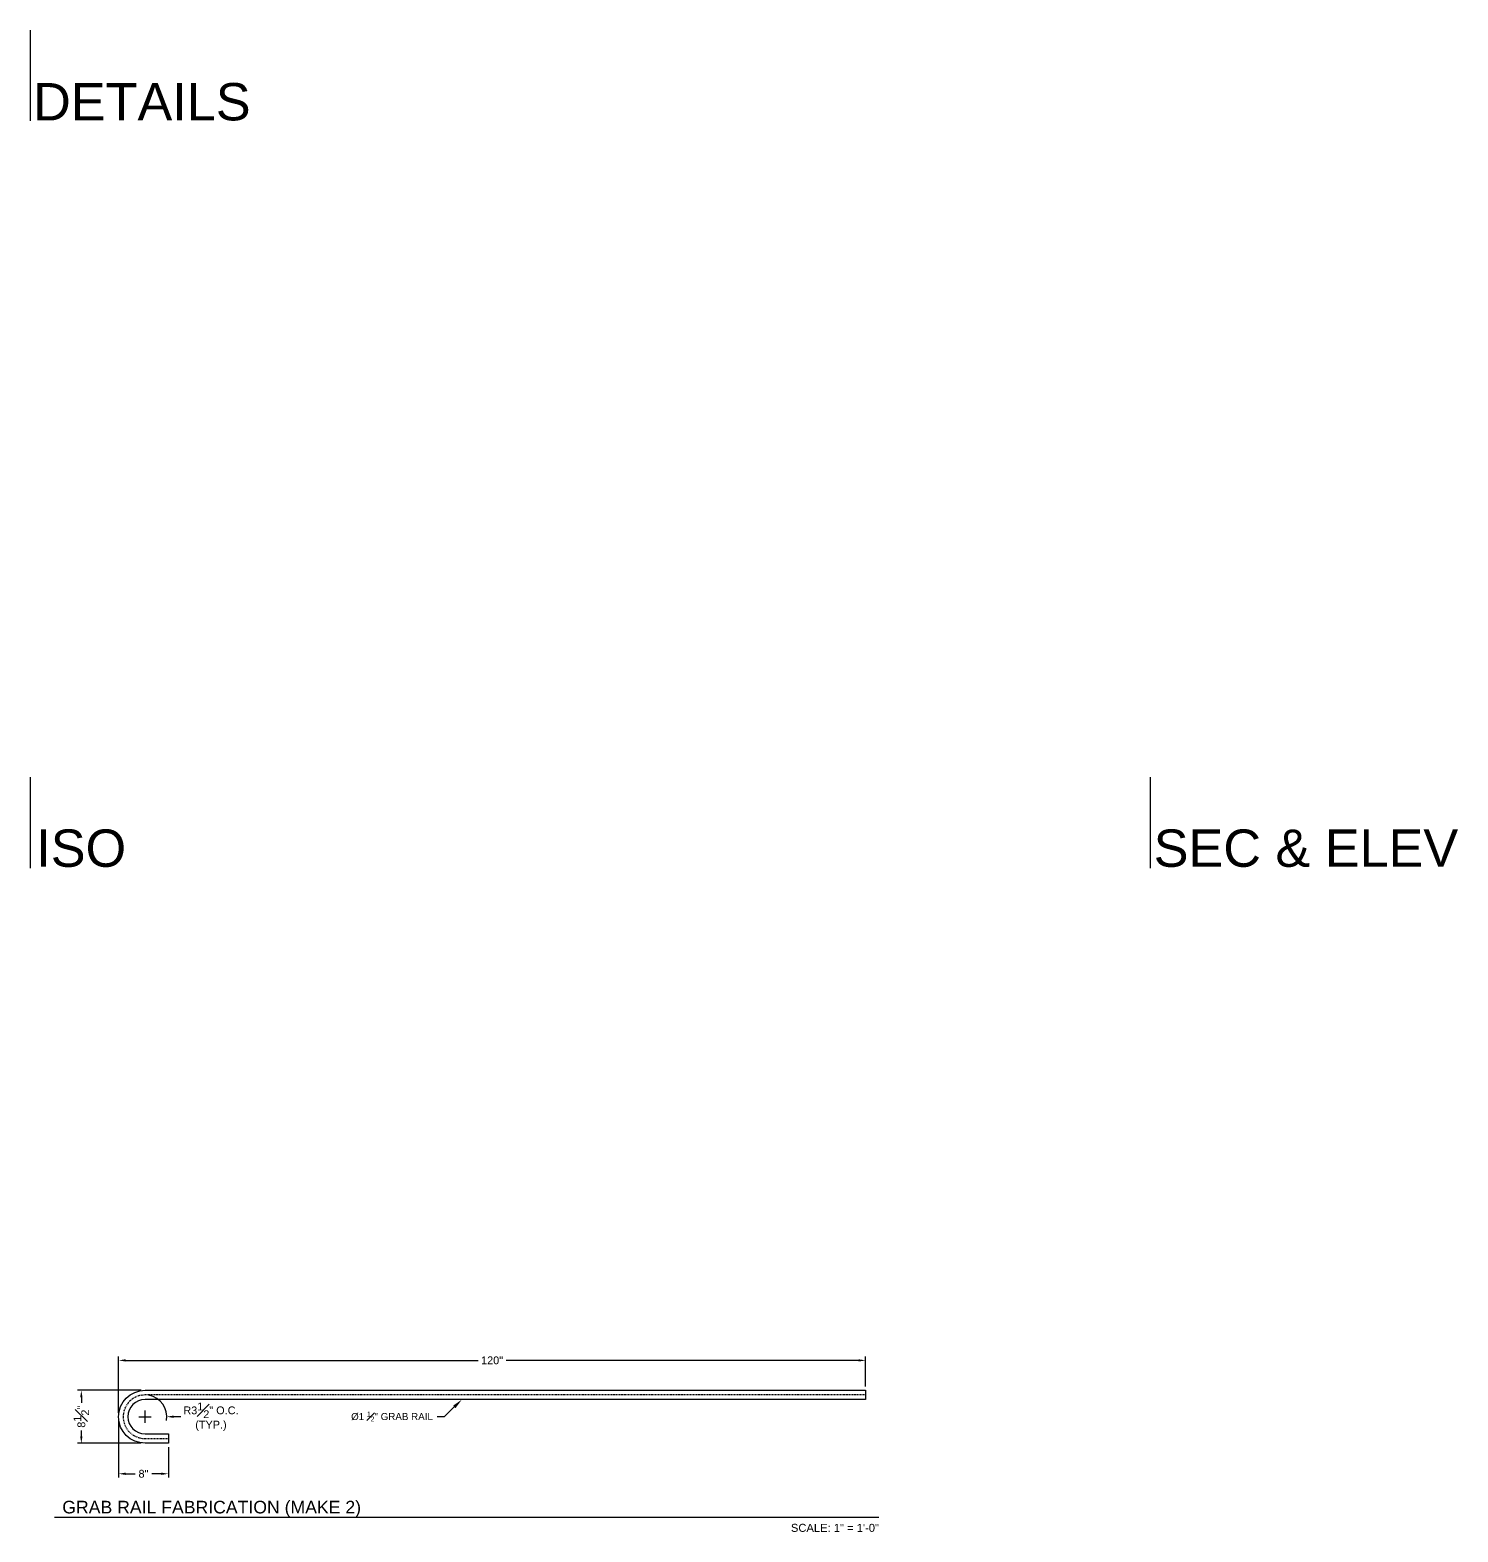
# Model space of a CAD drawing. Header units: inches. Extents: x -297 to 791, y -313 to 332.
# Drawn here: x 0 to 229.4, y -313.3 to -72 of the extents above; entities that cross this region are included whole.
import ezdxf
from ezdxf import colors
from ezdxf.entities.mleader import LeaderData, LeaderLine
from ezdxf.enums import TextEntityAlignment as Align
from ezdxf.math import Vec2, Vec3

# ---------------------------------------------------------------- set-up
doc = ezdxf.new("R2010")
doc.units = ezdxf.units.IN
doc.header["$LTSCALE"] = 0.5
doc.header["$MEASUREMENT"] = 0
doc.set_wipeout_variables(frame=1)
doc.header["$PDMODE"] = 34
doc.header["$PDSIZE"] = 5
doc.linetypes.add('CENTER2', pattern=[1.125, 0.75, -0.125, 0.125, -0.125])
doc.layers.get('Defpoints').update_dxf_attribs({"color": 85})
doc.layers.add('ALIGN_NP', color=193, linetype='Continuous', plot=False)
for name, color, linetype in [('Center', 1, 'CENTER2'), ('Detail', 251, 'Continuous'), ('Dims', 1, 'Continuous'), ('TITLE-CALLOUT', 30, 'Continuous')]:
    doc.layers.add(name, color=color, linetype=linetype)
doc.layers.add('NOTES', color=7, linetype='Continuous', lineweight=30)
doc.styles.get("Standard").update_dxf_attribs({"font": 'arial.ttf'})
doc.styles.add('style-med', font='arial.ttf', dxfattribs={"height": 1.25})
doc.dimstyles.new('Arch-med', dxfattribs={"dimtxt": 1.25, "dimasz": 1.125, "dimexe": 0.625, "dimexo": 0.625, "dimtad": 0, "dimdec": 4, "dimzin": 0, "dimdsep": 46, "dimlunit": 4, "dimtxsty": 'style-med', "dimcen": 1, "dimclrd": 256, "dimclre": 256, "dimclrt": 7, "dimadec": 1, "dimazin": 3, "dimtfac": 1, "dimtdec": 4, "dimtofl": 0, "dimtmove": 0, "dimatfit": 3, "dimfxl": 0.18, "dimfrac": 1, "dimtolj": 1, "dimtzin": 0, "dimlwd": -1, "dimlwe": -1, "dimarcsym": 0})

# ---------------------------------------------------------------- blocks, each defined once
blk = doc.blocks.new('*U194')
at = {"layer": 'TITLE-CALLOUT'}
blk.add_line((0, 0), (114.02, 0), dxfattribs=at)
at = {"layer": 'NOTES', "flags": 8}
blk.add_attdef('VIEWNAME', text='', height=1.75, dxfattribs=at).set_placement((1.09, 0.02), align=Align.BOTTOM_LEFT)
blk.add_attdef('VPSCALE', text='', height=1.11, dxfattribs=at).set_placement((114.02, -0.9), align=Align.TOP_RIGHT)
blk = doc.blocks.new('*D195')
at = {"layer": 'Defpoints', "color": 0, "transparency": 16777216}
for p in [(134.22, -285.71), (134.22, -290.51), (14.22, -294.76)]:
    blk.add_point(p, dxfattribs=at)
at = {"layer": 'Dims', "transparency": 16777216}
for p, q in [((14.22, -294.14), (14.22, -285.09)), ((15.34, -285.71), (71.96, -285.71)), ((133.09, -285.71), (76.47, -285.71)), ((134.22, -289.89), (134.22, -285.09))]:
    blk.add_line(p, q, dxfattribs=at)
for points in [[(15.34, -285.53), (15.34, -285.9), (14.22, -285.71)], [(133.09, -285.53), (133.09, -285.9), (134.22, -285.71)]]:
    blk.add_solid(points, dxfattribs=at)
at = {"layer": 'Dims', "color": 7, "transparency": 16777216, "insert": (74.22, -285.71), "char_height": 1.25, "attachment_point": 5, "style": 'style-med'}
blk.add_mtext('\\A1;120"', dxfattribs=at)
blk = doc.blocks.new('*D196')
at = {"layer": 'Defpoints', "color": 0, "transparency": 16777216}
for p in [(18.47, -290.51), (8.24, -299.01), (18.47, -299.01)]:
    blk.add_point(p, dxfattribs=at)
at = {"layer": 'Dims', "transparency": 16777216}
for p, q in [((17.84, -290.51), (7.62, -290.51)), ((8.24, -291.64), (8.24, -292.52)), ((17.84, -299.01), (7.62, -299.01)), ((8.24, -297.89), (8.24, -297))]:
    blk.add_line(p, q, dxfattribs=at)
for points in [[(8.05, -291.64), (8.43, -291.64), (8.24, -290.51)], [(8.05, -297.89), (8.43, -297.89), (8.24, -299.01)]]:
    blk.add_solid(points, dxfattribs=at)
at = {"layer": 'Dims', "color": 7, "transparency": 16777216, "insert": (8.24, -294.76), "char_height": 1.25, "attachment_point": 5, "rotation": 90, "style": 'style-med'}
blk.add_mtext('\\A1;8{\\H1.000000x;\\S1#2;}"', dxfattribs=at)
blk = doc.blocks.new('*D197')
at = {"layer": 'Defpoints', "color": 0, "transparency": 16777216}
for p in [(14.22, -294.76), (22.22, -299.01), (22.22, -303.93)]:
    blk.add_point(p, dxfattribs=at)
at = {"layer": 'Dims', "transparency": 16777216}
for p, q in [((14.22, -295.39), (14.22, -304.55)), ((22.22, -299.64), (22.22, -304.55)), ((15.34, -303.93), (16.87, -303.93)), ((21.09, -303.93), (19.56, -303.93))]:
    blk.add_line(p, q, dxfattribs=at)
for points in [[(15.34, -303.74), (15.34, -304.11), (14.22, -303.93)], [(21.09, -303.74), (21.09, -304.11), (22.22, -303.93)]]:
    blk.add_solid(points, dxfattribs=at)
at = {"layer": 'Dims', "color": 7, "transparency": 16777216, "insert": (18.22, -303.93), "char_height": 1.25, "attachment_point": 5, "style": 'style-med'}
blk.add_mtext('\\A1;8"', dxfattribs=at)
blk = doc.blocks.new('*D198')
at = {"layer": 'Defpoints', "color": 0, "transparency": 16777216}
for p in [(18.47, -294.76), (21.97, -294.76)]:
    blk.add_point(p, dxfattribs=at)
at = {"layer": 'Dims', "transparency": 16777216}
for p, q in [((18.47, -295.76), (18.47, -293.76)), ((17.47, -294.76), (19.47, -294.76)), ((24.22, -294.76), (23.09, -294.76))]:
    blk.add_line(p, q, dxfattribs=at)
blk.add_arc((18.47, -294.76), 3.5, 349.808, 79.7686, dxfattribs=at)
blk.add_solid([(23.09, -294.57), (23.09, -294.95), (21.97, -294.76)], dxfattribs=at)
at = {"layer": 'Dims', "color": 7, "transparency": 16777216, "insert": (29.06, -294.76), "char_height": 1.25, "attachment_point": 5, "rotation": 0.0394, "style": 'style-med'}
blk.add_mtext('\\A1;R3{\\H1.000000x;\\S1#2;}" O.C.\\P(TYP.)', dxfattribs=at)

msp = doc.modelspace()

# ---------------------------------------------------------------- linework, layer by layer
at = {"layer": 'ALIGN_NP'}
for p, q in [((0, -72), (0, -86.60144)), ((0, -192.03003), (0, -206.63147)), ((180, -206.63147), (180, -191.99728))]:
    msp.add_line(p, q, dxfattribs=at)
at = {"layer": 'Center', "ltscale": 0.5}
msp.add_lwpolyline([(134.21772, -291.26288), (18.46772, -291.26288, 0.414213562), (14.96772, -294.76288, 0.414213562), (18.46772, -298.26288), (22.21772, -298.26288)], format="xyb", dxfattribs=at)
at = {"layer": 'Detail'}
for p, q in [((134.21772, -290.51288), (134.21772, -292.01288)), ((134.21772, -292.01288), (18.46772, -292.01288)), ((14.21772, -294.76288), (14.21772, -294.76288)), ((18.46772, -297.51288), (22.21772, -297.51288)), ((22.21772, -297.51288), (22.21772, -299.01288))]:
    msp.add_line(p, q, dxfattribs=at)
msp.add_lwpolyline([(22.21772, -299.01288), (18.46772, -299.01288, -0.414213562), (14.21772, -294.76288, -0.414213562), (18.46772, -290.51288), (134.21772, -290.51288)], format="xyb", dxfattribs=at)
for start, end in [(90, 180), (180, 270)]:
    msp.add_arc((18.46772, -294.76288), 2.75, start, end, dxfattribs=at)

# ---------------------------------------------------------------- block references
at = {"layer": 'Dims'}
ref = msp.add_blockref('*U194', (3.91198, -310.92278), dxfattribs=dict(at, xscale=1.161720254097446, yscale=1.161720254097446, zscale=1.161720254097446))
ref.add_attrib('VPSCALE', 'SCALE: 1" = 1\'-0"', dxfattribs={"layer": 'NOTES', "height": 1.2855544}).set_placement((136.36689, -311.96986), align=Align.TOP_RIGHT)
ref.add_attrib('VIEWNAME', 'GRAB RAIL FABRICATION (MAKE 2)', dxfattribs={"layer": 'NOTES', "height": 2.0274193}).set_placement((5.17781, -310.9044), align=Align.BOTTOM_LEFT)

# ---------------------------------------------------------------- texts
at = {"layer": 'ALIGN_NP', "char_height": 6}
for s, width, insert, attachment_point in [('DETAILS', 40.6508194, (0.5, -86.60144), 7), ('ISO', 40.6508194, (1, -200.42274), 1), ('SEC & ELEV', 87.1972521, (180.5, -200.42274), 1)]:
    msp.add_mtext_dynamic_manual_height_columns(s, width=width, gutter_width=1, heights=[0], dxfattribs=dict(at, insert=insert, attachment_point=attachment_point))

# ---------------------------------------------------------------- dimensions: what is measured, and where the dimension line sits
at = {"layer": 'Dims'}
for base, p2, override, picture, middle in [((134.21772, -285.71475), (134.21772, -290.51288), {"dimgap": 0.625, "dimlunit": 5, "dimpost": '"'}, '*D195', (74.21772, -285.71475)), ((22.21772, -303.92632), (22.21772, -299.01288), {"dimgap": 0.625}, '*D197', (18.21772, -303.92632))]:
    dim = msp.add_linear_dim(base=base, p1=(14.21772, -294.76288), p2=p2, dimstyle='Arch-med', override=override, dxfattribs=at)
    dim.commit()
    dim.dimension.update_dxf_attribs({"geometry": picture, "text_midpoint": middle})
dim = msp.add_linear_dim(base=(8.24064, -299.01288), p1=(18.46772, -290.51288), p2=(18.46772, -299.01288), angle=90, dimstyle='Arch-med', override={"dimgap": 0.625}, dxfattribs=at)
dim.commit()
dim.dimension.update_dxf_attribs({"geometry": '*D196', "text_midpoint": (8.24064, -294.76288), "dimtype": 160})
dim = msp.add_radius_dim(center=(18.46772, -294.76288), mpoint=(21.96771, -294.76047), text='<> O.C.\\P(TYP.)', dimstyle='Arch-med', dxfattribs=at)
dim.commit()
dim.dimension.update_dxf_attribs({"geometry": '*D198', "text_midpoint": (29.05599, -294.7556)})

# ---------------------------------------------------------------- leaders
ml = msp.add_multileader_mtext('Standard', dxfattribs=at)
ml.set_content('\\A1;{\\C7;%%C1 \\H0.7x;\\S1#2;\\H1.4286x;" GRAB RAIL}', color=256)
ml.set_leader_properties(color=256)
ml.build(insert=Vec2(0, 0))
ml.multileader.update_dxf_attribs({"text_left_attachment_type": 2, "text_right_attachment_type": 2, "dogleg_length": 1.125, "arrow_head_size": 1.6875})
ctx = ml.context
ctx.base_point, ctx.char_height, ctx.arrow_head_size, ctx.landing_gap_size, ctx.plane_origin = Vec3(51.08441, -294.75893), 1.125, 1.6875, 0.70312, Vec3(64.26446, -284.39613)
ctx.left_attachment, ctx.right_attachment, ctx.text_align_type = 2, 2, 2
notes = []
notes.append((ctx, [(1, (1, 1, 0), (66.53521, -294.75893), (-1, 0), 1.125, [(0, [(69.35792, -292.01288)], 0, [])])]))
ctx.mtext.insert, ctx.mtext.alignment, ctx.mtext.line_spacing_factor, ctx.mtext.flow_direction = Vec3(64.70708, -293.94557), 3, 0.9, 5
for ctx, leaders in notes:
    for number, flags, end, landing, length, lines in leaders:
        leader = LeaderData()
        leader.index, (leader.has_last_leader_line, leader.has_dogleg_vector, leader.attachment_direction) = number, flags
        leader.last_leader_point, leader.dogleg_vector, leader.dogleg_length = Vec3(end), Vec3(landing), length
        for number, points, colour, breaks in lines:
            line = LeaderLine()
            line.index, line.vertices, line.color, line.breaks = number, Vec3.list(points), colors.encode_raw_color(colour), breaks
            leader.lines.append(line)
        ctx.leaders.append(leader)

# ---------------------------------------------------------------- wipeouts: each hides what was drawn before it
msp.add_wipeout([(21.3166, -130.0828), (21.3166, -128.0828), (21.85787, -128.3953), (20.78781, -126.52751), (19.69281, -127.1453), (20.23407, -127.4578), (20.23407, -129.4578)]).dxf.layer = 'Dims'

doc.saveas('drawing.dxf')
